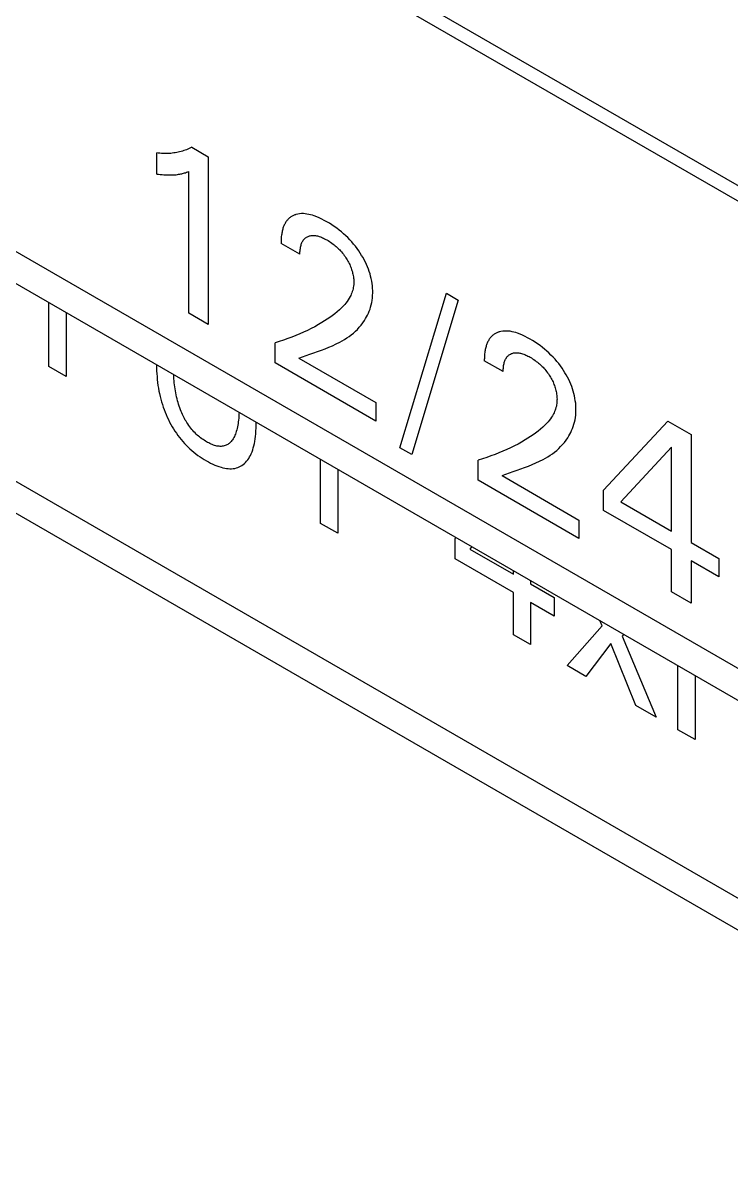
# Model space of a CAD drawing. Extents: x 0 to 420, y 0 to 297.
# Drawn here: x 178.99 to 186.53, y 130.02 to 142.23 of the extents above; entities that cross this region are included whole.
import ezdxf

# ---------------------------------------------------------------- set-up
doc = ezdxf.new("R2010")
doc.units = 0
doc.header["$LTSCALE"] = 23.1
doc.layers.add('40000_ISO', color=7, linetype='CONTINUOUS')

msp = doc.modelspace()

# ---------------------------------------------------------------- linework, layer by layer
at = {"layer": '40000_ISO', "color": 7, "linetype": 'CONTINUOUS'}
for p, q in [((192.467, 137.115), (169.274, 150.505)), ((169.133, 150.423), (192.467, 136.951)), ((164.855, 147.912), (213.999, 119.54)), ((165.061, 147.455), (214.206, 119.082)), ((220.009, 113.62), (170.865, 141.993)), ((171.072, 141.535), (220.216, 113.162)), ((180.411, 140.625), (180.411, 140.849)), ((180.428, 140.847), (180.411, 140.849)), ((180.445, 140.846), (180.428, 140.847)), ((180.462, 140.844), (180.445, 140.846)), ((180.479, 140.843), (180.462, 140.844)), ((180.496, 140.843), (180.479, 140.843)), ((180.513, 140.843), (180.496, 140.843)), ((180.529, 140.843), (180.513, 140.843)), ((180.545, 140.844), (180.529, 140.843)), ((180.562, 140.845), (180.545, 140.844)), ((180.577, 140.847), (180.562, 140.845)), ((180.593, 140.849), (180.577, 140.847)), ((180.609, 140.851), (180.593, 140.849)), ((180.624, 140.854), (180.609, 140.851)), ((180.64, 140.857), (180.624, 140.854)), ((180.655, 140.861), (180.64, 140.857)), ((180.67, 140.865), (180.655, 140.861)), ((180.685, 140.869), (180.67, 140.865)), ((180.699, 140.874), (180.685, 140.869)), ((180.714, 140.879), (180.699, 140.874)), ((180.728, 140.884), (180.714, 140.879)), ((180.742, 140.89), (180.728, 140.884)), ((180.756, 140.897), (180.742, 140.89)), ((180.77, 140.903), (180.756, 140.897)), ((180.784, 140.91), (180.77, 140.903)), ((180.784, 140.91), (180.96, 140.809)), ((180.96, 140.809), (180.96, 139.022)), ((180.411, 140.625), (180.43, 140.623)), ((180.43, 140.623), (180.449, 140.621)), ((180.449, 140.621), (180.469, 140.619)), ((180.469, 140.619), (180.488, 140.617)), ((180.488, 140.617), (180.507, 140.616)), ((180.507, 140.616), (180.52, 140.616)), ((180.52, 140.616), (180.534, 140.615)), ((180.534, 140.615), (180.548, 140.615)), ((180.548, 140.615), (180.562, 140.615)), ((180.562, 140.615), (180.575, 140.615)), ((180.575, 140.615), (180.589, 140.616)), ((180.589, 140.616), (180.603, 140.617)), ((180.603, 140.617), (180.617, 140.618)), ((180.617, 140.618), (180.631, 140.62)), ((180.631, 140.62), (180.644, 140.622)), ((180.644, 140.622), (180.658, 140.624)), ((180.658, 140.624), (180.668, 140.626)), ((180.668, 140.626), (180.677, 140.628)), ((180.677, 140.628), (180.687, 140.63)), ((180.687, 140.63), (180.697, 140.633)), ((180.697, 140.633), (180.708, 140.636)), ((180.708, 140.636), (180.718, 140.639)), ((180.718, 140.639), (180.729, 140.643)), ((180.729, 140.643), (180.741, 140.647)), ((180.741, 140.647), (180.752, 140.651)), ((180.752, 139.143), (180.752, 140.651)), ((181.933, 140.201), (181.913, 140.198)), ((181.953, 140.203), (181.933, 140.201)), ((181.974, 140.203), (181.953, 140.203)), ((181.992, 140.201), (181.974, 140.203)), ((182.011, 140.199), (181.992, 140.201)), ((181.77, 140.083), (181.766, 140.074)), ((181.774, 140.091), (181.77, 140.083)), ((181.778, 140.099), (181.774, 140.091)), ((181.783, 140.107), (181.778, 140.099)), ((181.788, 140.114), (181.783, 140.107)), ((181.793, 140.121), (181.788, 140.114)), ((181.798, 140.128), (181.793, 140.121)), ((181.803, 140.135), (181.798, 140.128)), ((181.809, 140.141), (181.803, 140.135)), ((181.815, 140.147), (181.809, 140.141)), ((181.821, 140.153), (181.815, 140.147)), ((181.827, 140.158), (181.821, 140.153)), ((181.834, 140.163), (181.827, 140.158)), ((181.84, 140.168), (181.834, 140.163)), ((181.847, 140.172), (181.84, 140.168)), ((181.854, 140.176), (181.847, 140.172)), ((181.861, 140.18), (181.854, 140.176)), ((181.869, 140.183), (181.861, 140.18)), ((181.876, 140.187), (181.869, 140.183)), ((181.882, 140.189), (181.876, 140.187)), ((181.888, 140.191), (181.882, 140.189)), ((181.894, 140.193), (181.888, 140.191)), ((181.913, 140.198), (181.894, 140.193)), ((182.03, 140.195), (182.011, 140.199)), ((182.05, 140.191), (182.03, 140.195)), ((182.069, 140.185), (182.05, 140.191)), ((182.089, 140.179), (182.069, 140.185)), ((182.116, 140.169), (182.089, 140.179)), ((182.143, 140.158), (182.116, 140.169)), ((182.17, 140.145), (182.143, 140.158)), ((182.196, 140.131), (182.17, 140.145)), ((182.223, 140.116), (182.196, 140.131)), ((182.25, 140.1), (182.223, 140.116)), ((182.276, 140.084), (182.25, 140.1)), ((182.302, 140.066), (182.276, 140.084)), ((181.738, 139.96), (181.737, 139.948)), ((181.74, 139.972), (181.738, 139.96)), ((181.742, 139.984), (181.74, 139.972)), ((181.743, 139.995), (181.742, 139.984)), ((181.746, 140.006), (181.743, 139.995)), ((181.748, 140.017), (181.746, 140.006)), ((181.751, 140.028), (181.748, 140.017)), ((181.753, 140.038), (181.751, 140.028)), ((181.756, 140.047), (181.753, 140.038)), ((181.759, 140.057), (181.756, 140.047)), ((181.763, 140.066), (181.759, 140.057)), ((181.766, 140.074), (181.763, 140.066)), ((182.008, 139.953), (182.016, 139.957)), ((182.016, 139.957), (182.023, 139.961)), ((182.023, 139.961), (182.031, 139.964)), ((182.031, 139.964), (182.039, 139.966)), ((182.039, 139.966), (182.047, 139.968)), ((182.047, 139.968), (182.056, 139.97)), ((182.056, 139.97), (182.065, 139.971)), ((182.065, 139.971), (182.074, 139.971)), ((182.074, 139.971), (182.083, 139.971)), ((182.083, 139.971), (182.093, 139.97)), ((182.093, 139.97), (182.103, 139.969)), ((182.103, 139.969), (182.113, 139.967)), ((182.113, 139.967), (182.123, 139.965)), ((182.123, 139.965), (182.133, 139.963)), ((182.133, 139.963), (182.143, 139.959)), ((182.143, 139.959), (182.154, 139.956)), ((182.154, 139.956), (182.166, 139.951)), ((182.328, 140.047), (182.302, 140.066)), ((182.354, 140.028), (182.328, 140.047)), ((182.378, 140.009), (182.354, 140.028)), ((182.401, 139.989), (182.378, 140.009)), ((182.424, 139.968), (182.401, 139.989)), ((182.446, 139.947), (182.424, 139.968)), ((181.736, 139.924), (181.735, 139.911)), ((181.735, 139.911), (181.735, 139.899)), ((181.735, 139.899), (181.735, 139.886)), ((181.937, 139.77), (181.735, 139.886)), ((181.737, 139.948), (181.736, 139.936)), ((181.736, 139.936), (181.736, 139.924)), ((181.941, 139.833), (181.943, 139.845)), ((181.943, 139.845), (181.946, 139.856)), ((181.946, 139.856), (181.948, 139.866)), ((181.948, 139.866), (181.951, 139.876)), ((181.951, 139.876), (181.955, 139.885)), ((181.955, 139.885), (181.958, 139.894)), ((181.958, 139.894), (181.962, 139.903)), ((181.962, 139.903), (181.967, 139.911)), ((181.967, 139.911), (181.972, 139.919)), ((181.972, 139.919), (181.977, 139.926)), ((181.977, 139.926), (181.983, 139.932)), ((181.983, 139.932), (181.989, 139.938)), ((181.989, 139.938), (181.995, 139.944)), ((181.995, 139.944), (182.002, 139.949)), ((182.002, 139.949), (182.008, 139.953)), ((182.166, 139.951), (182.177, 139.946)), ((182.177, 139.946), (182.189, 139.941)), ((182.189, 139.941), (182.2, 139.935)), ((182.2, 139.935), (182.212, 139.929)), ((182.212, 139.929), (182.223, 139.922)), ((182.223, 139.922), (182.237, 139.915)), ((182.237, 139.915), (182.25, 139.907)), ((182.25, 139.907), (182.263, 139.898)), ((182.263, 139.898), (182.276, 139.889)), ((182.276, 139.889), (182.289, 139.879)), ((182.289, 139.879), (182.302, 139.869)), ((182.302, 139.869), (182.312, 139.861)), ((182.312, 139.861), (182.322, 139.853)), ((182.322, 139.853), (182.331, 139.844)), ((182.331, 139.844), (182.341, 139.835)), ((182.341, 139.835), (182.351, 139.826)), ((182.468, 139.924), (182.446, 139.947)), ((182.488, 139.902), (182.468, 139.924)), ((182.508, 139.879), (182.488, 139.902)), ((182.527, 139.855), (182.508, 139.879)), ((182.546, 139.83), (182.527, 139.855)), ((181.937, 139.796), (181.938, 139.808)), ((181.937, 139.783), (181.937, 139.796)), ((181.937, 139.77), (181.937, 139.783)), ((181.938, 139.808), (181.939, 139.821)), ((181.939, 139.821), (181.941, 139.833)), ((182.351, 139.826), (182.36, 139.816)), ((182.36, 139.816), (182.37, 139.806)), ((182.37, 139.806), (182.38, 139.795)), ((182.38, 139.795), (182.389, 139.783)), ((182.389, 139.783), (182.399, 139.771)), ((182.399, 139.771), (182.408, 139.758)), ((182.408, 139.758), (182.418, 139.746)), ((182.418, 139.746), (182.426, 139.733)), ((182.426, 139.733), (182.434, 139.721)), ((182.434, 139.721), (182.441, 139.709)), ((182.564, 139.805), (182.546, 139.83)), ((182.58, 139.782), (182.564, 139.805)), ((182.594, 139.758), (182.58, 139.782)), ((182.609, 139.734), (182.594, 139.758)), ((182.622, 139.71), (182.609, 139.734)), ((182.441, 139.709), (182.448, 139.697)), ((182.448, 139.697), (182.455, 139.685)), ((182.455, 139.685), (182.461, 139.672)), ((182.461, 139.672), (182.467, 139.66)), ((182.467, 139.66), (182.473, 139.647)), ((182.473, 139.647), (182.478, 139.634)), ((182.478, 139.634), (182.483, 139.621)), ((182.483, 139.621), (182.487, 139.608)), ((182.487, 139.608), (182.491, 139.596)), ((182.491, 139.596), (182.495, 139.583)), ((182.635, 139.685), (182.622, 139.71)), ((182.646, 139.661), (182.635, 139.685)), ((182.657, 139.636), (182.646, 139.661)), ((182.666, 139.611), (182.657, 139.636)), ((182.675, 139.586), (182.666, 139.611)), ((182.495, 139.583), (182.498, 139.57)), ((182.498, 139.57), (182.501, 139.557)), ((182.501, 139.557), (182.504, 139.544)), ((182.504, 139.544), (182.506, 139.53)), ((182.506, 139.53), (182.508, 139.516)), ((182.508, 139.516), (182.509, 139.503)), ((182.509, 139.503), (182.51, 139.49)), ((182.51, 139.49), (182.51, 139.477)), ((182.51, 139.477), (182.51, 139.464)), ((182.683, 139.561), (182.675, 139.586)), ((182.69, 139.536), (182.683, 139.561)), ((182.695, 139.512), (182.69, 139.536)), ((182.701, 139.485), (182.695, 139.512)), ((182.705, 139.459), (182.701, 139.485)), ((182.49, 139.358), (182.484, 139.345)), ((182.494, 139.372), (182.49, 139.358)), ((182.499, 139.386), (182.494, 139.372)), ((182.502, 139.4), (182.499, 139.386)), ((182.505, 139.416), (182.502, 139.4)), ((182.508, 139.431), (182.505, 139.416)), ((182.509, 139.447), (182.508, 139.431)), ((182.51, 139.464), (182.509, 139.447)), ((182.708, 139.433), (182.705, 139.459)), ((182.711, 139.407), (182.708, 139.433)), ((182.712, 139.382), (182.711, 139.407)), ((182.711, 139.331), (182.712, 139.358)), ((182.712, 139.358), (182.712, 139.382)), ((183.002, 137.709), (183.497, 139.354)), ((183.497, 139.354), (183.623, 139.282)), ((179.262, 138.574), (179.262, 139.256)), ((182.415, 139.234), (182.401, 139.22)), ((182.427, 139.25), (182.415, 139.234)), ((182.44, 139.266), (182.427, 139.25)), ((182.451, 139.283), (182.44, 139.266)), ((182.462, 139.301), (182.451, 139.283)), ((182.472, 139.319), (182.462, 139.301)), ((182.479, 139.332), (182.472, 139.319)), ((182.484, 139.345), (182.479, 139.332)), ((182.69, 139.208), (182.696, 139.231)), ((182.696, 139.231), (182.701, 139.255)), ((182.701, 139.255), (182.706, 139.279)), ((182.706, 139.279), (182.709, 139.305)), ((182.709, 139.305), (182.711, 139.331)), ((183.623, 139.282), (183.128, 137.636)), ((179.445, 139.151), (179.445, 138.468)), ((180.96, 139.022), (180.752, 139.143)), ((182.281, 139.115), (182.254, 139.095)), ((182.308, 139.135), (182.281, 139.115)), ((182.334, 139.156), (182.308, 139.135)), ((182.359, 139.178), (182.334, 139.156)), ((182.374, 139.192), (182.359, 139.178)), ((182.388, 139.205), (182.374, 139.192)), ((182.401, 139.22), (182.388, 139.205)), ((182.636, 139.084), (182.646, 139.103)), ((182.646, 139.103), (182.656, 139.122)), ((182.656, 139.122), (182.666, 139.143)), ((182.666, 139.143), (182.675, 139.164)), ((182.675, 139.164), (182.683, 139.185)), ((182.683, 139.185), (182.69, 139.208)), ((182.094, 138.998), (182.055, 138.978)), ((182.133, 139.02), (182.094, 138.998)), ((182.171, 139.042), (182.133, 139.02)), ((182.199, 139.059), (182.171, 139.042)), ((182.227, 139.077), (182.199, 139.059)), ((182.254, 139.095), (182.227, 139.077)), ((182.549, 138.97), (182.569, 138.992)), ((182.569, 138.992), (182.589, 139.015)), ((182.589, 139.015), (182.607, 139.04)), ((182.607, 139.04), (182.624, 139.066)), ((182.624, 139.066), (182.636, 139.084)), ((181.806, 138.871), (181.761, 138.856)), ((181.85, 138.887), (181.806, 138.871)), ((181.892, 138.904), (181.85, 138.887)), ((181.934, 138.921), (181.892, 138.904)), ((181.975, 138.94), (181.934, 138.921)), ((182.016, 138.959), (181.975, 138.94)), ((182.055, 138.978), (182.016, 138.959)), ((182.387, 138.847), (182.412, 138.862)), ((182.412, 138.862), (182.437, 138.878)), ((182.437, 138.878), (182.461, 138.894)), ((182.461, 138.894), (182.484, 138.912)), ((182.484, 138.912), (182.506, 138.93)), ((182.506, 138.93), (182.528, 138.95)), ((182.528, 138.95), (182.549, 138.97)), ((183.948, 138.857), (183.944, 138.849)), ((183.953, 138.864), (183.948, 138.857)), ((183.958, 138.871), (183.953, 138.864)), ((183.963, 138.878), (183.958, 138.871)), ((183.969, 138.885), (183.963, 138.878)), ((183.974, 138.891), (183.969, 138.885)), ((183.98, 138.897), (183.974, 138.891)), ((183.986, 138.902), (183.98, 138.897)), ((183.992, 138.908), (183.986, 138.902)), ((183.999, 138.913), (183.992, 138.908)), ((184.006, 138.917), (183.999, 138.913)), ((184.012, 138.922), (184.006, 138.917)), ((184.019, 138.926), (184.012, 138.922)), ((184.027, 138.93), (184.019, 138.926)), ((184.034, 138.933), (184.027, 138.93)), ((184.042, 138.937), (184.034, 138.933)), ((184.047, 138.939), (184.042, 138.937)), ((184.054, 138.941), (184.047, 138.939)), ((184.06, 138.943), (184.054, 138.941)), ((184.078, 138.948), (184.06, 138.943)), ((184.098, 138.951), (184.078, 138.948)), ((184.118, 138.952), (184.098, 138.951)), ((184.139, 138.952), (184.118, 138.952)), ((184.157, 138.951), (184.139, 138.952)), ((184.176, 138.949), (184.157, 138.951)), ((184.196, 138.945), (184.176, 138.949)), ((184.215, 138.941), (184.196, 138.945)), ((184.235, 138.935), (184.215, 138.941)), ((184.255, 138.929), (184.235, 138.935)), ((184.281, 138.919), (184.255, 138.929)), ((184.308, 138.908), (184.281, 138.919)), ((184.335, 138.895), (184.308, 138.908)), ((184.362, 138.881), (184.335, 138.895)), ((184.389, 138.866), (184.362, 138.881)), ((184.415, 138.85), (184.389, 138.866)), ((181.716, 138.841), (181.671, 138.827)), ((181.671, 138.612), (181.671, 138.827)), ((181.761, 138.856), (181.716, 138.841)), ((182.124, 138.733), (182.165, 138.748)), ((182.165, 138.748), (182.205, 138.763)), ((182.205, 138.763), (182.245, 138.779)), ((182.245, 138.779), (182.285, 138.796)), ((182.285, 138.796), (182.324, 138.814)), ((182.324, 138.814), (182.362, 138.833)), ((182.362, 138.833), (182.387, 138.847)), ((183.909, 138.745), (183.907, 138.733)), ((183.911, 138.756), (183.909, 138.745)), ((183.913, 138.767), (183.911, 138.756)), ((183.916, 138.778), (183.913, 138.767)), ((183.919, 138.788), (183.916, 138.778)), ((183.922, 138.797), (183.919, 138.788)), ((183.925, 138.806), (183.922, 138.797)), ((183.928, 138.815), (183.925, 138.806)), ((183.932, 138.824), (183.928, 138.815)), ((183.935, 138.833), (183.932, 138.824)), ((183.94, 138.841), (183.935, 138.833)), ((183.944, 138.849), (183.94, 138.841)), ((184.441, 138.834), (184.415, 138.85)), ((184.468, 138.816), (184.441, 138.834)), ((184.494, 138.797), (184.468, 138.816)), ((184.52, 138.778), (184.494, 138.797)), ((184.543, 138.759), (184.52, 138.778)), ((184.566, 138.739), (184.543, 138.759)), ((184.589, 138.718), (184.566, 138.739)), ((181.925, 138.662), (181.964, 138.676)), ((181.925, 138.662), (182.744, 138.189)), ((181.964, 138.676), (182.003, 138.691)), ((182.003, 138.691), (182.043, 138.705)), ((182.043, 138.705), (182.084, 138.719)), ((182.084, 138.719), (182.124, 138.733)), ((183.901, 138.661), (183.9, 138.649)), ((183.9, 138.649), (183.9, 138.636)), ((184.102, 138.52), (183.9, 138.636)), ((183.902, 138.686), (183.901, 138.674)), ((183.901, 138.674), (183.901, 138.661)), ((183.903, 138.698), (183.902, 138.686)), ((183.904, 138.71), (183.903, 138.698)), ((183.905, 138.722), (183.904, 138.71)), ((183.907, 138.733), (183.905, 138.722)), ((184.111, 138.606), (184.114, 138.616)), ((184.114, 138.616), (184.117, 138.626)), ((184.117, 138.626), (184.12, 138.635)), ((184.12, 138.635), (184.124, 138.644)), ((184.124, 138.644), (184.128, 138.653)), ((184.128, 138.653), (184.132, 138.661)), ((184.132, 138.661), (184.137, 138.669)), ((184.137, 138.669), (184.142, 138.676)), ((184.142, 138.676), (184.148, 138.682)), ((184.148, 138.682), (184.154, 138.688)), ((184.154, 138.688), (184.16, 138.694)), ((184.16, 138.694), (184.167, 138.699)), ((184.167, 138.699), (184.174, 138.703)), ((184.174, 138.703), (184.181, 138.707)), ((184.181, 138.707), (184.189, 138.711)), ((184.189, 138.711), (184.196, 138.714)), ((184.196, 138.714), (184.204, 138.716)), ((184.204, 138.716), (184.213, 138.718)), ((184.213, 138.718), (184.221, 138.72)), ((184.221, 138.72), (184.23, 138.72)), ((184.23, 138.72), (184.239, 138.721)), ((184.239, 138.721), (184.249, 138.721)), ((184.249, 138.721), (184.258, 138.72)), ((184.258, 138.72), (184.268, 138.719)), ((184.268, 138.719), (184.278, 138.717)), ((184.278, 138.717), (184.288, 138.715)), ((184.288, 138.715), (184.298, 138.712)), ((184.298, 138.712), (184.308, 138.709)), ((184.308, 138.709), (184.32, 138.705)), ((184.32, 138.705), (184.331, 138.701)), ((184.331, 138.701), (184.343, 138.696)), ((184.343, 138.696), (184.354, 138.691)), ((184.354, 138.691), (184.366, 138.685)), ((184.366, 138.685), (184.377, 138.679)), ((184.377, 138.679), (184.389, 138.672)), ((184.389, 138.672), (184.402, 138.665)), ((184.402, 138.665), (184.415, 138.656)), ((184.415, 138.656), (184.428, 138.648)), ((184.428, 138.648), (184.441, 138.639)), ((184.441, 138.639), (184.454, 138.629)), ((184.454, 138.629), (184.467, 138.619)), ((184.467, 138.619), (184.477, 138.611)), ((184.611, 138.696), (184.589, 138.718)), ((184.633, 138.674), (184.611, 138.696)), ((184.654, 138.652), (184.633, 138.674)), ((184.673, 138.629), (184.654, 138.652)), ((184.693, 138.605), (184.673, 138.629)), ((179.445, 138.468), (179.262, 138.574)), ((180.409, 138.589), (180.409, 138.559)), ((180.409, 138.559), (180.41, 138.528)), ((180.41, 138.528), (180.412, 138.497)), ((180.412, 138.497), (180.414, 138.466)), ((182.744, 137.993), (181.671, 138.612)), ((184.102, 138.533), (184.103, 138.545)), ((184.102, 138.52), (184.102, 138.533)), ((184.103, 138.545), (184.104, 138.558)), ((184.104, 138.558), (184.105, 138.571)), ((184.105, 138.571), (184.106, 138.583)), ((184.106, 138.583), (184.108, 138.595)), ((184.108, 138.595), (184.111, 138.606)), ((184.477, 138.611), (184.487, 138.603)), ((184.487, 138.603), (184.497, 138.594)), ((184.497, 138.594), (184.506, 138.585)), ((184.506, 138.585), (184.516, 138.575)), ((184.516, 138.575), (184.526, 138.566)), ((184.526, 138.566), (184.535, 138.556)), ((184.535, 138.556), (184.545, 138.544)), ((184.545, 138.544), (184.555, 138.533)), ((184.555, 138.533), (184.564, 138.521)), ((184.564, 138.521), (184.574, 138.508)), ((184.574, 138.508), (184.583, 138.496)), ((184.583, 138.496), (184.592, 138.483)), ((184.711, 138.58), (184.693, 138.605)), ((184.729, 138.555), (184.711, 138.58)), ((184.745, 138.532), (184.729, 138.555)), ((184.76, 138.508), (184.745, 138.532)), ((184.774, 138.484), (184.76, 138.508)), ((180.414, 138.466), (180.417, 138.434)), ((180.417, 138.434), (180.42, 138.402)), ((180.42, 138.402), (180.424, 138.37)), ((180.424, 138.37), (180.429, 138.342)), ((180.594, 138.466), (180.593, 138.488)), ((180.595, 138.444), (180.594, 138.466)), ((180.596, 138.422), (180.595, 138.444)), ((180.598, 138.399), (180.596, 138.422)), ((180.601, 138.377), (180.598, 138.399)), ((180.603, 138.356), (180.601, 138.377)), ((184.592, 138.483), (184.599, 138.471)), ((184.599, 138.471), (184.607, 138.459)), ((184.607, 138.459), (184.614, 138.447)), ((184.614, 138.447), (184.62, 138.434)), ((184.62, 138.434), (184.627, 138.422)), ((184.627, 138.422), (184.633, 138.409)), ((184.633, 138.409), (184.638, 138.397)), ((184.638, 138.397), (184.643, 138.384)), ((184.643, 138.384), (184.648, 138.371)), ((184.648, 138.371), (184.653, 138.358)), ((184.787, 138.46), (184.774, 138.484)), ((184.8, 138.435), (184.787, 138.46)), ((184.812, 138.41), (184.8, 138.435)), ((184.822, 138.386), (184.812, 138.41)), ((184.832, 138.361), (184.822, 138.386)), ((180.429, 138.342), (180.434, 138.313)), ((180.434, 138.313), (180.44, 138.285)), ((180.44, 138.285), (180.446, 138.256)), ((180.446, 138.256), (180.454, 138.227)), ((180.606, 138.335), (180.603, 138.356)), ((180.61, 138.314), (180.606, 138.335)), ((180.613, 138.293), (180.61, 138.314)), ((180.618, 138.272), (180.613, 138.293)), ((180.622, 138.251), (180.618, 138.272)), ((180.627, 138.229), (180.622, 138.251)), ((184.653, 138.358), (184.657, 138.346)), ((184.657, 138.346), (184.66, 138.333)), ((184.66, 138.333), (184.663, 138.32)), ((184.663, 138.32), (184.666, 138.307)), ((184.666, 138.307), (184.669, 138.293)), ((184.669, 138.293), (184.671, 138.28)), ((184.671, 138.28), (184.673, 138.266)), ((184.673, 138.266), (184.674, 138.253)), ((184.674, 138.253), (184.675, 138.24)), ((184.84, 138.336), (184.832, 138.361)), ((184.848, 138.311), (184.84, 138.336)), ((184.855, 138.286), (184.848, 138.311)), ((184.861, 138.262), (184.855, 138.286)), ((184.866, 138.235), (184.861, 138.262)), ((180.454, 138.227), (180.462, 138.197)), ((180.462, 138.197), (180.471, 138.168)), ((180.471, 138.168), (180.48, 138.141)), ((180.48, 138.141), (180.489, 138.115)), ((180.632, 138.21), (180.627, 138.229)), ((180.638, 138.191), (180.632, 138.21)), ((180.644, 138.172), (180.638, 138.191)), ((180.65, 138.152), (180.644, 138.172)), ((180.657, 138.133), (180.65, 138.152)), ((180.664, 138.114), (180.657, 138.133)), ((182.744, 138.189), (182.744, 137.993)), ((184.664, 138.136), (184.66, 138.121)), ((184.668, 138.15), (184.664, 138.136)), ((184.671, 138.165), (184.668, 138.15)), ((184.673, 138.181), (184.671, 138.165)), ((184.675, 138.197), (184.673, 138.181)), ((184.675, 138.24), (184.676, 138.227)), ((184.676, 138.227), (184.675, 138.214)), ((184.675, 138.214), (184.675, 138.197)), ((184.87, 138.209), (184.866, 138.235)), ((184.874, 138.183), (184.87, 138.209)), ((184.876, 138.157), (184.874, 138.183)), ((184.877, 138.132), (184.876, 138.157)), ((184.877, 138.108), (184.877, 138.132)), ((180.489, 138.115), (180.5, 138.088)), ((180.5, 138.088), (180.511, 138.061)), ((180.511, 138.061), (180.522, 138.035)), ((180.522, 138.035), (180.535, 138.008)), ((180.535, 138.008), (180.548, 137.982)), ((180.672, 138.095), (180.664, 138.114)), ((180.678, 138.079), (180.672, 138.095)), ((180.685, 138.064), (180.678, 138.079)), ((180.692, 138.049), (180.685, 138.064)), ((180.699, 138.034), (180.692, 138.049)), ((180.707, 138.019), (180.699, 138.034)), ((180.715, 138.004), (180.707, 138.019)), ((180.724, 137.99), (180.715, 138.004)), ((181.283, 138.004), (181.28, 137.984)), ((181.285, 138.024), (181.283, 138.004)), ((181.286, 138.045), (181.285, 138.024)), ((181.287, 138.065), (181.286, 138.045)), ((181.288, 138.086), (181.287, 138.065)), ((184.605, 138.016), (184.593, 138)), ((184.617, 138.033), (184.605, 138.016)), ((184.627, 138.05), (184.617, 138.033)), ((184.638, 138.069), (184.627, 138.05)), ((184.644, 138.082), (184.638, 138.069)), ((184.65, 138.094), (184.644, 138.082)), ((184.655, 138.108), (184.65, 138.094)), ((184.66, 138.121), (184.655, 138.108)), ((184.861, 137.981), (184.867, 138.005)), ((184.867, 138.005), (184.871, 138.029)), ((184.871, 138.029), (184.874, 138.055)), ((184.874, 138.055), (184.876, 138.081)), ((184.876, 138.081), (184.877, 138.108)), ((180.548, 137.982), (180.561, 137.957)), ((180.561, 137.957), (180.575, 137.933)), ((180.575, 137.933), (180.59, 137.909)), ((180.59, 137.909), (180.605, 137.885)), ((180.605, 137.885), (180.62, 137.862)), ((180.733, 137.976), (180.724, 137.99)), ((180.742, 137.962), (180.733, 137.976)), ((180.752, 137.947), (180.742, 137.962)), ((180.762, 137.932), (180.752, 137.947)), ((180.773, 137.918), (180.762, 137.932)), ((180.784, 137.904), (180.773, 137.918)), ((180.796, 137.891), (180.784, 137.904)), ((180.807, 137.878), (180.796, 137.891)), ((181.259, 137.882), (181.254, 137.867)), ((181.264, 137.898), (181.259, 137.882)), ((181.268, 137.915), (181.264, 137.898)), ((181.271, 137.932), (181.268, 137.915)), ((181.275, 137.949), (181.271, 137.932)), ((181.278, 137.966), (181.275, 137.949)), ((181.28, 137.984), (181.278, 137.966)), ((181.466, 137.858), (181.468, 137.887)), ((181.468, 137.887), (181.47, 137.916)), ((181.47, 137.916), (181.471, 137.946)), ((181.471, 137.946), (181.471, 137.976)), ((184.473, 137.885), (184.447, 137.865)), ((184.499, 137.906), (184.473, 137.885)), ((184.525, 137.928), (184.499, 137.906)), ((184.539, 137.942), (184.525, 137.928)), ((184.553, 137.955), (184.539, 137.942)), ((184.567, 137.969), (184.553, 137.955)), ((184.58, 137.984), (184.567, 137.969)), ((184.593, 138), (184.58, 137.984)), ((184.822, 137.872), (184.831, 137.892)), ((184.831, 137.892), (184.84, 137.913)), ((184.84, 137.913), (184.848, 137.935)), ((184.848, 137.935), (184.855, 137.958)), ((184.855, 137.958), (184.861, 137.981)), ((185.172, 137.257), (185.857, 137.991)), ((185.857, 137.991), (186.103, 137.849)), ((180.62, 137.862), (180.637, 137.84)), ((180.637, 137.84), (180.653, 137.818)), ((180.653, 137.818), (180.671, 137.796)), ((180.671, 137.796), (180.689, 137.775)), ((180.689, 137.775), (180.707, 137.754)), ((180.819, 137.866), (180.807, 137.878)), ((180.831, 137.854), (180.819, 137.866)), ((180.843, 137.843), (180.831, 137.854)), ((180.855, 137.833), (180.843, 137.843)), ((180.867, 137.823), (180.855, 137.833)), ((180.879, 137.813), (180.867, 137.823)), ((180.892, 137.804), (180.879, 137.813)), ((180.904, 137.796), (180.892, 137.804)), ((180.916, 137.788), (180.904, 137.796)), ((180.929, 137.78), (180.916, 137.788)), ((180.941, 137.772), (180.929, 137.78)), ((180.953, 137.765), (180.941, 137.772)), ((180.966, 137.759), (180.953, 137.765)), ((180.978, 137.753), (180.966, 137.759)), ((181.19, 137.762), (181.183, 137.755)), ((181.197, 137.769), (181.19, 137.762)), ((181.204, 137.776), (181.197, 137.769)), ((181.21, 137.784), (181.204, 137.776)), ((181.218, 137.794), (181.21, 137.784)), ((181.225, 137.805), (181.218, 137.794)), ((181.232, 137.816), (181.225, 137.805)), ((181.238, 137.828), (181.232, 137.816)), ((181.244, 137.841), (181.238, 137.828)), ((181.249, 137.854), (181.244, 137.841)), ((181.254, 137.867), (181.249, 137.854)), ((181.451, 137.752), (181.456, 137.775)), ((181.456, 137.775), (181.46, 137.802)), ((181.46, 137.802), (181.463, 137.83)), ((181.463, 137.83), (181.466, 137.858)), ((184.298, 137.769), (184.26, 137.748)), ((184.336, 137.791), (184.298, 137.769)), ((184.364, 137.809), (184.336, 137.791)), ((184.392, 137.827), (184.364, 137.809)), ((184.42, 137.845), (184.392, 137.827)), ((184.447, 137.865), (184.42, 137.845)), ((184.735, 137.742), (184.754, 137.765)), ((184.754, 137.765), (184.772, 137.79)), ((184.772, 137.79), (184.79, 137.815)), ((184.79, 137.815), (184.801, 137.834)), ((184.801, 137.834), (184.812, 137.853)), ((184.812, 137.853), (184.822, 137.872)), ((186.103, 137.849), (186.103, 136.698)), ((180.707, 137.754), (180.726, 137.735)), ((180.726, 137.735), (180.745, 137.716)), ((180.745, 137.716), (180.764, 137.698)), ((180.764, 137.698), (180.784, 137.68)), ((180.784, 137.68), (180.806, 137.662)), ((180.806, 137.662), (180.828, 137.644)), ((180.828, 137.644), (180.85, 137.627)), ((180.991, 137.747), (180.978, 137.753)), ((181.003, 137.742), (180.991, 137.747)), ((181.015, 137.737), (181.003, 137.742)), ((181.027, 137.734), (181.015, 137.737)), ((181.039, 137.73), (181.027, 137.734)), ((181.051, 137.727), (181.039, 137.73)), ((181.063, 137.725), (181.051, 137.727)), ((181.075, 137.724), (181.063, 137.725)), ((181.087, 137.723), (181.075, 137.724)), ((181.098, 137.723), (181.087, 137.723)), ((181.109, 137.724), (181.098, 137.723)), ((181.12, 137.726), (181.109, 137.724)), ((181.131, 137.728), (181.12, 137.726)), ((181.141, 137.731), (181.131, 137.728)), ((181.15, 137.735), (181.141, 137.731)), ((181.158, 137.739), (181.15, 137.735)), ((181.167, 137.744), (181.158, 137.739)), ((181.175, 137.749), (181.167, 137.744)), ((181.183, 137.755), (181.175, 137.749)), ((181.409, 137.626), (181.418, 137.645)), ((181.418, 137.645), (181.426, 137.665)), ((181.426, 137.665), (181.434, 137.686)), ((181.434, 137.686), (181.44, 137.707)), ((181.44, 137.707), (181.446, 137.729)), ((181.446, 137.729), (181.451, 137.752)), ((183.128, 137.636), (183.002, 137.709)), ((184.015, 137.637), (183.971, 137.621)), ((184.057, 137.654), (184.015, 137.637)), ((184.099, 137.671), (184.057, 137.654)), ((184.14, 137.69), (184.099, 137.671)), ((184.181, 137.709), (184.14, 137.69)), ((184.221, 137.728), (184.181, 137.709)), ((184.26, 137.748), (184.221, 137.728)), ((184.602, 137.628), (184.626, 137.644)), ((184.626, 137.644), (184.649, 137.661)), ((184.649, 137.661), (184.672, 137.68)), ((184.672, 137.68), (184.693, 137.699)), ((184.693, 137.699), (184.714, 137.72)), ((184.714, 137.72), (184.735, 137.742)), ((185.895, 137.714), (185.354, 137.131)), ((185.895, 136.819), (185.895, 137.714)), ((180.85, 137.627), (180.873, 137.612)), ((180.873, 137.612), (180.895, 137.597)), ((180.895, 137.597), (180.917, 137.583)), ((180.917, 137.583), (180.94, 137.569)), ((180.94, 137.569), (180.963, 137.557)), ((180.963, 137.557), (180.985, 137.545)), ((180.985, 137.545), (181.007, 137.534)), ((181.007, 137.534), (181.03, 137.524)), ((181.03, 137.524), (181.052, 137.515)), ((181.052, 137.515), (181.074, 137.507)), ((181.305, 137.512), (181.319, 137.52)), ((181.319, 137.52), (181.332, 137.529)), ((181.332, 137.529), (181.345, 137.54)), ((181.345, 137.54), (181.358, 137.552)), ((181.358, 137.552), (181.369, 137.565)), ((181.369, 137.565), (181.38, 137.579)), ((181.38, 137.579), (181.391, 137.594)), ((181.391, 137.594), (181.4, 137.61)), ((181.4, 137.61), (181.409, 137.626)), ((182.156, 136.903), (182.156, 137.586)), ((183.882, 137.591), (183.836, 137.577)), ((183.836, 137.362), (183.836, 137.577)), ((183.927, 137.605), (183.882, 137.591)), ((183.971, 137.621), (183.927, 137.605)), ((184.33, 137.498), (184.371, 137.513)), ((184.371, 137.513), (184.411, 137.529)), ((184.411, 137.529), (184.45, 137.546)), ((184.45, 137.546), (184.489, 137.564)), ((184.489, 137.564), (184.527, 137.583)), ((184.527, 137.583), (184.553, 137.597)), ((184.553, 137.597), (184.578, 137.612)), ((184.578, 137.612), (184.602, 137.628)), ((181.074, 137.507), (181.096, 137.5)), ((181.096, 137.5), (181.116, 137.495)), ((181.116, 137.495), (181.135, 137.491)), ((181.135, 137.491), (181.154, 137.488)), ((181.154, 137.488), (181.173, 137.486)), ((181.173, 137.486), (181.191, 137.485)), ((181.191, 137.485), (181.209, 137.485)), ((181.209, 137.485), (181.227, 137.487)), ((181.227, 137.487), (181.243, 137.489)), ((181.243, 137.489), (181.26, 137.493)), ((181.26, 137.493), (181.275, 137.498)), ((181.275, 137.498), (181.29, 137.504)), ((181.29, 137.504), (181.305, 137.512)), ((182.339, 137.48), (182.339, 136.797)), ((184.09, 137.411), (184.129, 137.426)), ((184.09, 137.411), (184.909, 136.938)), ((184.129, 137.426), (184.169, 137.441)), ((184.169, 137.441), (184.209, 137.455)), ((184.209, 137.455), (184.249, 137.469)), ((184.249, 137.469), (184.29, 137.483)), ((184.29, 137.483), (184.33, 137.498)), ((184.909, 136.742), (183.836, 137.362)), ((185.172, 137.04), (185.172, 137.257)), ((185.895, 136.623), (185.172, 137.04)), ((185.354, 137.131), (185.895, 136.819)), ((182.339, 136.797), (182.156, 136.903)), ((184.909, 136.938), (184.909, 136.742)), ((183.591, 136.74), (183.6, 136.752)), ((183.591, 136.524), (183.591, 136.74)), ((186.103, 136.698), (186.398, 136.529)), ((183.767, 136.655), (183.747, 136.629)), ((183.747, 136.629), (184.213, 136.361)), ((185.895, 136.173), (185.895, 136.623)), ((184.213, 136.165), (183.591, 136.524)), ((186.103, 136.502), (186.103, 136.053)), ((186.398, 136.332), (186.103, 136.502)), ((186.398, 136.529), (186.398, 136.332)), ((184.213, 136.361), (184.213, 136.398)), ((184.392, 136.294), (184.392, 136.257)), ((184.392, 136.257), (184.645, 136.111)), ((186.103, 136.053), (185.895, 136.173)), ((184.213, 135.715), (184.213, 136.165)), ((184.392, 136.061), (184.392, 135.612)), ((184.645, 135.915), (184.392, 136.061)), ((184.645, 136.111), (184.645, 135.915)), ((184.782, 135.387), (185.157, 135.81)), ((185.157, 135.81), (185.133, 135.867)), ((184.392, 135.612), (184.213, 135.715)), ((185.386, 135.721), (185.368, 135.7)), ((185.368, 135.7), (185.733, 134.838)), ((185.248, 135.624), (184.983, 135.271)), ((185.516, 134.963), (185.248, 135.624)), ((184.983, 135.271), (184.782, 135.387)), ((185.964, 134.704), (185.964, 135.387)), ((186.147, 135.281), (186.147, 134.599)), ((185.733, 134.838), (185.516, 134.963)), ((186.147, 134.599), (185.964, 134.704))]:
    msp.add_line(p, q, dxfattribs=at)

doc.saveas('drawing.dxf')
